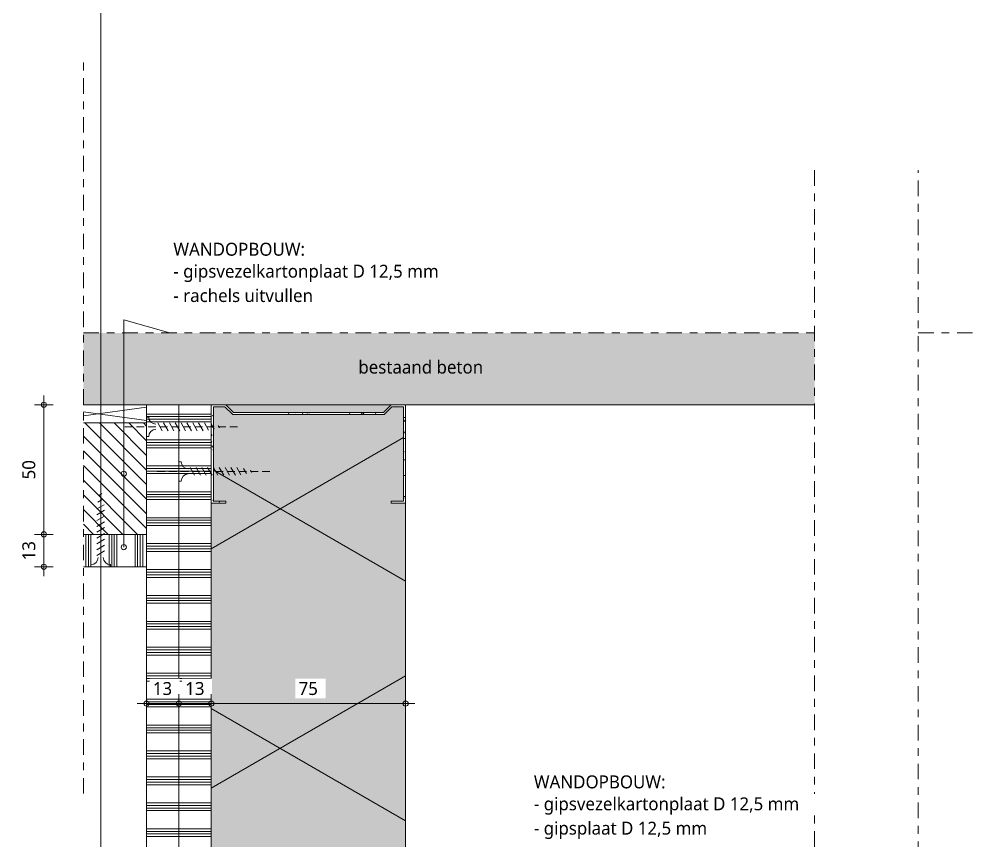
# Model space of a CAD drawing. Header units: millimetres. Extents: x 32900 to 38291, y -18988 to 4133.
# Drawn here: x 32939.3 to 33307.4, y -6917.7 to -6600.6 of the extents above; entities that cross this region are included whole.
import ezdxf

# ---------------------------------------------------------------- set-up
doc = ezdxf.new("R2010")
doc.units = ezdxf.units.MM
doc.linetypes.add('MV_center', pattern=[15, 6, -3, 3, -3])
doc.linetypes.add('MV_hidden_2', pattern=[4.5, 3, -1.5])
for name, color, linetype, lineweight in [('A-ANNO-DIMS', 211, 'Continuous', 13), ('A-ANNO-DIMS-2', 211, 'Continuous', 13), ('A-ANNO-NOTE', 131, 'Continuous', 18), ('A-DETL', 90, 'Continuous', 13), ('A-DETL-GENF', 92, 'Continuous', 18), ('A-DETL-THIN', 151, 'Continuous', 18), ('G-ANNO-TEXT', 231, 'Continuous', 13)]:
    doc.layers.add(name, color=color, linetype=linetype, lineweight=lineweight)
doc.styles.add('Segoe UI', font='segoeui.ttf', dxfattribs={"height": 5})
doc.styles.add('Segoe UI_B', font='segoeui.ttf', dxfattribs={"height": 5})
doc.dimstyles.new('2_5_mm', dxfattribs={"dimscale": 304.8, "dimtxt": 5.23682, "dimasz": 0.006562, "dimexe": 0.011811, "dimexo": 0.0625, "dimgap": 0.005906, "dimtad": 1, "dimdec": 0, "dimzin": 0, "dimdsep": 46, "dimtxsty": 'Segoe UI', "dimblk1": 'DOTBLANK', "dimblk2": 'DOTBLANK', "dimsah": 1, "dimcen": 0.09, "dimdle": 0.011811, "dimazin": 0, "dimtfac": 1, "dimtdec": 4, "dimtix": 1, "dimtmove": 0, "dimatfit": 3, "dimfxl": 0.011811, "dimfxlon": 1, "dimtvp": 1, "dimtfill": 1, "dimtolj": 1, "dimtzin": 0, "dimarcsym": 2})
pattern_1 = [(0, (0, 4), (0, 10), []), (0, (0, 5), (0, 10), []), (0, (0, 6), (0, 10), []), (0, (0, 7), (0, 10), [])]

# ---------------------------------------------------------------- blocks, each defined once
blk = doc.blocks.new('42 isolatie - Type 1-V9-Details ziekenhuis Utiliteitsgebouw')
at = {"layer": 'A-DETL-GENF'}
h = blk.add_hatch(color=256, dxfattribs=at)
h.paths.add_polyline_path([(0.28, 9.07), (0.28, 6.4), (3.28, 9.4), (3.28, 67.2), (0.28, 70.2), (0.28, 9.4)])
h.paths.add_polyline_path([(1.08, 1.6), (37.48, 1.6), (37.48, 6.4), (38.28, 6.4), (38.28, 0.8), (202.28, 0.8), (202.28, 6.4), (203.08, 6.4), (203.08, 1.6), (239.48, 1.6), (239.48, 6.07), (236.48, 9.07), (236.48, 67.53), (239.48, 70.53), (239.48, 75), (203.08, 75), (203.08, 70.2), (202.28, 70.2), (202.28, 75.8), (38.28, 75.8), (38.28, 70.2), (37.48, 70.2), (37.48, 75), (1.08, 75), (1.08, 70.53), (4.08, 67.53), (4.08, 9.07), (1.08, 6.07)])
h.paths.add_polyline_path([(237.28, 9.4), (240.28, 6.4), (240.28, 70.2), (237.28, 67.2), (237.28, 48.05)])
at = {"layer": 'A-DETL-GENF', "lineweight": 13}
h = blk.add_hatch(dxfattribs=at)
h.set_pattern_fill('FP_4', color=256, style=0, pattern_type=2)
h.set_pattern_definition([(60, (0, 0), (-69.282, 40), []), (120, (0, 0), (-69.282, -40), [])])
h.paths.add_polyline_path([(0.28, 9.07), (0.28, 6.4), (3.28, 9.4), (3.28, 67.2), (0.28, 70.2), (0.28, 9.4)])
h.paths.add_polyline_path([(1.08, 1.6), (37.48, 1.6), (37.48, 6.4), (38.28, 6.4), (38.28, 0.8), (202.28, 0.8), (202.28, 6.4), (203.08, 6.4), (203.08, 1.6), (239.48, 1.6), (239.48, 6.07), (236.48, 9.07), (236.48, 67.53), (239.48, 70.53), (239.48, 75), (203.08, 75), (203.08, 70.2), (202.28, 70.2), (202.28, 75.8), (38.28, 75.8), (38.28, 70.2), (37.48, 70.2), (37.48, 75), (1.08, 75), (1.08, 70.53), (4.08, 67.53), (4.08, 9.07), (1.08, 6.07)])
h.paths.add_polyline_path([(237.28, 48.05), (237.28, 9.4), (240.28, 6.4), (240.28, 70.2), (237.28, 67.2)])
at = {"layer": 'A-DETL-GENF'}
for p, q in [((202.28, 75.8), (38.28, 75.8)), ((202.28, 75.8), (38.28, 75.8)), ((0.28, 70.2), (0.28, 6.4)), ((0.28, 70.2), (0.28, 6.4)), ((240.28, 6.4), (240.28, 70.2)), ((38.28, 0.8), (202.28, 0.8)), ((38.28, 0.8), (202.28, 0.8))]:
    blk.add_line(p, q, dxfattribs=at)
blk = doc.blocks.new('NLRS_00_DI_maskeer - Type 1-4234904-Details ziekenhuis Utiliteitsgebouw')
at = {"layer": 'A-DETL-GENF', "linetype": 'MV_center'}
for p, q in [((-92.41, 0), (189.78, 0)), ((229.78, 0), (625, 0))]:
    blk.add_line(p, q, dxfattribs=at)
blk = doc.blocks.new('NLRS_00_DI_maskeer - Type 1-4288952-Details ziekenhuis Utiliteitsgebouw')
at = {"layer": 'A-DETL-GENF', "linetype": 'MV_center'}
blk.add_line((-100, 0), (510, 0), dxfattribs=at)
blk = doc.blocks.new('NLRS_00_DI_maskeer - Type 1-4288905-Details ziekenhuis Utiliteitsgebouw')
at = {"layer": 'A-DETL-GENF', "linetype": 'MV_center'}
blk.add_line((510, 0), (-100, 0), dxfattribs=at)
blk = doc.blocks.new('NLRS_00_DI_maskeer - Type 1-4234903-Details ziekenhuis Utiliteitsgebouw')
at = {"layer": 'A-DETL-GENF', "linetype": 'MV_center'}
blk.add_line((-100, 0), (185, 0), dxfattribs=at)
blk = doc.blocks.new('DIMBLOCK244-Details ziekenhuis Utiliteitsgebouw')
at = {"layer": 'A-ANNO-DIMS-2'}
for p, q in [((32948.84, -6799.42), (32945.24, -6799.42)), ((32948.84, -6815.52), (32948.84, -6799.42)), ((32948.84, -6799.42), (32952.44, -6799.42)), ((32948.84, -6811.92), (32945.24, -6811.92)), ((32948.84, -6811.92), (32952.44, -6811.92))]:
    blk.add_line(p, q, dxfattribs=at)
for centre in [(32948.84, -6799.42), (32948.84, -6811.92)]:
    blk.add_circle(centre, 1, dxfattribs=at)
at = {"layer": 'A-ANNO-DIMS-2', "color": 0, "insert": (32940.51, -6809.47), "char_height": 5, "width": 9.1406, "attachment_point": 1, "rotation": 90, "line_spacing_factor": 1.142579, "style": 'Segoe UI', "bg_fill": 3, "box_fill_scale": 1.25, "bg_fill_color": 9, "bg_fill_true_color": 13158600, "bg_fill_transparency": 0}
blk.add_mtext('13', dxfattribs=at)
blk = doc.blocks.new('_DotBlank')
at = {"color": 0, "linetype": 'ByBlock', "lineweight": -2}
blk.add_line((-0.5, 0), (-1, 0), dxfattribs=at)
blk.add_circle((0, 0), 0.5, dxfattribs=at)
blk = doc.blocks.new('DIMBLOCK245-Details ziekenhuis Utiliteitsgebouw')
at = {"layer": 'A-ANNO-DIMS-2'}
for p, q in [((32948.84, -6799.42), (32948.84, -6745.82)), ((32948.84, -6749.42), (32945.24, -6749.42)), ((32948.84, -6749.42), (32952.44, -6749.42)), ((32948.84, -6799.42), (32945.24, -6799.42)), ((32948.84, -6799.42), (32952.44, -6799.42))]:
    blk.add_line(p, q, dxfattribs=at)
for centre in [(32948.84, -6749.42), (32948.84, -6799.42)]:
    blk.add_circle(centre, 1, dxfattribs=at)
at = {"layer": 'A-ANNO-DIMS-2', "color": 0, "insert": (32940.51, -6778.22), "char_height": 5, "width": 9.1406, "attachment_point": 1, "rotation": 90, "line_spacing_factor": 1.142579, "style": 'Segoe UI', "bg_fill": 3, "box_fill_scale": 1.25, "bg_fill_color": 9, "bg_fill_true_color": 13158600, "bg_fill_transparency": 0}
blk.add_mtext('50', dxfattribs=at)
blk = doc.blocks.new('DIMBLOCK246-Details ziekenhuis Utiliteitsgebouw')
at = {"layer": 'A-ANNO-DIMS-2'}
for p, q in [((32988.45, -6864.71), (32988.45, -6861.11)), ((33000.95, -6864.71), (33000.95, -6861.11)), ((32984.85, -6864.71), (33000.95, -6864.71)), ((32988.45, -6864.71), (32988.45, -6868.31)), ((33000.95, -6864.71), (33000.95, -6868.31))]:
    blk.add_line(p, q, dxfattribs=at)
for centre in [(32988.45, -6864.71), (33000.95, -6864.71)]:
    blk.add_circle(centre, 1, dxfattribs=at)
at = {"layer": 'A-ANNO-DIMS-2', "color": 0, "insert": (32990.89, -6856.39), "char_height": 5, "width": 9.1406, "attachment_point": 1, "line_spacing_factor": 1.142579, "style": 'Segoe UI', "bg_fill": 3, "box_fill_scale": 1.25, "bg_fill_color": 9, "bg_fill_true_color": 13158600, "bg_fill_transparency": 0}
blk.add_mtext('13', dxfattribs=at)
blk = doc.blocks.new('DIMBLOCK247-Details ziekenhuis Utiliteitsgebouw')
at = {"layer": 'A-ANNO-DIMS-2'}
for p, q in [((33000.95, -6864.71), (33000.95, -6861.11)), ((33013.45, -6864.71), (33013.45, -6861.11)), ((33000.95, -6864.71), (33013.45, -6864.71)), ((33000.95, -6864.71), (33000.95, -6868.31)), ((33013.45, -6864.71), (33013.45, -6868.31))]:
    blk.add_line(p, q, dxfattribs=at)
for centre in [(33000.95, -6864.71), (33013.45, -6864.71)]:
    blk.add_circle(centre, 1, dxfattribs=at)
at = {"layer": 'A-ANNO-DIMS-2', "color": 0, "insert": (33003.39, -6856.39), "char_height": 5, "width": 9.1406, "attachment_point": 1, "line_spacing_factor": 1.142579, "style": 'Segoe UI', "bg_fill": 3, "box_fill_scale": 1.25, "bg_fill_color": 9, "bg_fill_true_color": 13158600, "bg_fill_transparency": 0}
blk.add_mtext('13', dxfattribs=at)
blk = doc.blocks.new('DIMBLOCK248-Details ziekenhuis Utiliteitsgebouw')
at = {"layer": 'A-ANNO-DIMS-2'}
for p, q in [((33013.45, -6864.71), (33013.45, -6861.11)), ((33088.45, -6864.71), (33088.45, -6861.11)), ((33013.45, -6864.71), (33092.05, -6864.71)), ((33013.45, -6864.71), (33013.45, -6868.31)), ((33088.45, -6864.71), (33088.45, -6868.31))]:
    blk.add_line(p, q, dxfattribs=at)
for centre in [(33013.45, -6864.71), (33088.45, -6864.71)]:
    blk.add_circle(centre, 1, dxfattribs=at)
at = {"layer": 'A-ANNO-DIMS-2', "color": 0, "insert": (33047.14, -6856.39), "char_height": 5, "width": 9.1406, "attachment_point": 1, "line_spacing_factor": 1.142579, "style": 'Segoe UI', "bg_fill": 3, "box_fill_scale": 1.25, "bg_fill_color": 9, "bg_fill_true_color": 13158600, "bg_fill_transparency": 0}
blk.add_mtext('75', dxfattribs=at)

msp = doc.modelspace()

# ---------------------------------------------------------------- hatches: boundary and pattern name
at = {"layer": 'A-DETL-GENF'}
msp.add_hatch(color=9, dxfattribs=at).paths.add_polyline_path([(33041.2, -6749.42), (33246.28, -6749.42), (33246.28, -6721.7), (32964.09, -6721.7), (32964.09, -6749.42), (33022.05, -6749.42)])
at = {"layer": 'A-DETL-GENF', "lineweight": 13}
h = msp.add_hatch(dxfattribs=at)
h.set_pattern_fill('FP_12', color=254, style=0, pattern_type=2)
h.set_pattern_definition(pattern_1)
h.paths.add_polyline_path([(33000.95, -7061.92), (33000.95, -6749.42), (32988.45, -6749.42), (32988.45, -7061.92)])
h = msp.add_hatch(dxfattribs=at)
h.set_pattern_fill('FP_12', color=254, style=0, pattern_type=2)
h.set_pattern_definition(pattern_1)
h.paths.add_polyline_path([(33013.45, -7076.92), (33013.45, -6749.42), (33000.95, -6749.42), (33000.95, -7076.92)])
h = msp.add_hatch(dxfattribs=at)
h.set_pattern_fill('FP_6', color=254, style=0, pattern_type=2)
h.set_pattern_definition([(0, (0, 0), (8.128, 2.032), [0.67056, -5.425, 0.67056, -5.425, -32.512]), (0, (0, 0), (8.128, 2.032), [-12.192, 0.67056, -11.521, 0.67056, -5.425, -14.224]), (0, (0, 0), (8.128, 2.032), [-30.48, 0.67056, -3.393, 0.67056, -9.489]), (120, (3.048, 1.016), (-5.82376362, 6.02305448), [0.67056, -5.425, 0.67056, -5.425, -32.512]), (120, (3.048, 1.016), (-5.82376362, 6.02305448), [-12.192, 0.67056, -11.521, 0.67056, -5.425, -14.224]), (120, (3.048, 1.016), (-5.82376362, 6.02305448), [-30.48, 0.67056, -3.393, 0.67056, -9.489]), (240, (4.064, 5.08), (-2.30423638, -8.05505448), [0.67056, -5.425, 0.67056, -5.425, -32.512]), (240, (4.064, 5.08), (-2.30423638, -8.05505448), [-12.192, 0.67056, -11.521, 0.67056, -5.425, -14.224]), (240, (4.064, 5.08), (-2.30423638, -8.05505448), [-30.48, 0.67056, -3.393, 0.67056, -9.489])])
h.paths.add_polyline_path([(33082.85, -6787.42), (33088.45, -6787.42), (33088.45, -6749.42), (33082.85, -6749.42), (33079.85, -6752.42), (33022.05, -6752.42), (33019.05, -6749.42), (33013.45, -6749.42), (33013.45, -6787.42), (33019.05, -6787.42), (33019.05, -6786.62), (33014.25, -6786.62), (33014.25, -6750.22), (33018.72, -6750.22), (33021.72, -6753.22), (33080.18, -6753.22), (33083.18, -6750.22), (33087.65, -6750.22), (33087.65, -6786.62), (33082.85, -6786.62)])
h = msp.add_hatch(dxfattribs=at)
h.set_pattern_fill('FP_9', color=254, style=0, pattern_type=2)
h.set_pattern_definition([(135, (0, 0), (-2.82842712, -2.82842712), [])])
h.paths.add_polyline_path([(32964.09, -6799.42), (32988.45, -6799.42), (32988.45, -6756.42), (32964.09, -6756.42)])
h = msp.add_hatch(dxfattribs=at)
h.set_pattern_fill('FP_2', color=254, style=0, pattern_type=2)
h.set_pattern_definition([(90, (4, 0), (-10, 6e-16), []), (90, (5, 0), (-10, 6e-16), []), (90, (6, 0), (-10, 6e-16), []), (90, (7, 0), (-10, 6e-16), [])])
h.paths.add_polyline_path([(32988.45, -6811.92), (32988.45, -6799.42), (32964.09, -6799.42), (32964.09, -6811.92)])

# ---------------------------------------------------------------- linework, layer by layer
at = {"layer": 'A-ANNO-NOTE'}
for p, q in [((32979.67, -6716.64), (32996.9, -6721.48)), ((32979.67, -6804.35), (32979.67, -6716.64)), ((32979.67, -6716.64), (32996.9, -6721.48)), ((32979.67, -6776.03), (32979.67, -6716.64))]:
    msp.add_line(p, q, dxfattribs=at)
for centre in [(32979.67, -6776.03), (32979.67, -6804.35)]:
    msp.add_circle(centre, 1, dxfattribs=at)
at = {"layer": 'A-DETL', "lineweight": 18}
for p, q in [((32970.77, 3651.86), (32970.77, -18988.14)), ((32964.09, -6749.42), (33013.45, -6749.42)), ((33019.05, -6749.42), (33082.85, -6749.42)), ((33088.45, -6749.42), (33246.28, -6749.42))]:
    msp.add_line(p, q, dxfattribs=at)
at = {"layer": 'A-DETL'}
for p, q in [((32964.09, -6749.42), (32968.66, -6749.42)), ((32964.09, -6753.71), (32988.45, -6750.3)), ((32988.45, -6755.53), (32988.45, -6750.3)), ((32964.09, -6752.12), (32988.45, -6755.53)), ((32988.45, -6761.67), (32988.45, -6754.17)), ((32988.45, -6754.17), (32989.3, -6754.17)), ((32988.45, -6756.42), (32964.09, -6756.42)), ((32988.45, -6799.42), (32988.45, -6756.42)), ((32992.8, -6756.42), (32994.53, -6759.42)), ((32995.05, -6756.42), (32996.78, -6759.42)), ((32997.3, -6756.42), (32999.03, -6759.42)), ((32999.55, -6756.42), (33001.28, -6759.42)), ((33001.8, -6756.42), (33003.53, -6759.42)), ((33004.05, -6756.42), (33005.78, -6759.42)), ((33006.3, -6756.42), (33008.03, -6759.42)), ((33008.55, -6756.42), (33010.28, -6759.42)), ((33010.8, -6756.42), (33012.41, -6759.21)), ((33013.4, -6756.85), (33014.51, -6758.77)), ((33016.13, -6757.42), (33016.65, -6758.32)), ((32988.45, -6761.67), (32989.3, -6761.67)), ((33000.95, -6778.87), (33000.95, -6771.37)), ((33000.95, -6771.37), (33001.8, -6771.37)), ((33005.3, -6773.62), (33007.03, -6776.62)), ((33007.55, -6773.62), (33009.28, -6776.62)), ((33009.8, -6773.62), (33011.53, -6776.62)), ((33012.05, -6773.62), (33013.78, -6776.62)), ((33014.3, -6773.62), (33016.03, -6776.62)), ((33016.55, -6773.62), (33018.28, -6776.62)), ((33018.8, -6773.62), (33020.53, -6776.62)), ((33021.05, -6773.62), (33022.78, -6776.62)), ((33023.3, -6773.62), (33024.91, -6776.4)), ((33025.9, -6774.04), (33027.01, -6775.96)), ((33028.63, -6774.61), (33029.15, -6775.51)), ((33000.95, -6778.87), (33001.8, -6778.87)), ((32970.27, -6784.23), (32971.17, -6783.71)), ((32969.27, -6789.57), (32972.06, -6787.96)), ((32969.69, -6786.96), (32971.62, -6785.85)), ((32969.27, -6791.82), (32972.27, -6790.08)), ((32969.27, -6794.07), (32972.27, -6792.33)), ((32969.27, -6796.32), (32972.27, -6794.58)), ((32964.09, -6799.42), (32988.45, -6799.42)), ((32969.27, -6798.57), (32972.27, -6796.83)), ((32969.27, -6800.82), (32972.27, -6799.08)), ((32969.27, -6803.07), (32972.27, -6801.33)), ((32969.27, -6805.32), (32972.27, -6803.58)), ((32969.27, -6807.57), (32972.27, -6805.83)), ((32967.02, -6811.92), (32967.02, -6811.07)), ((32974.52, -6811.92), (32967.02, -6811.92)), ((32974.52, -6811.92), (32974.52, -6811.07))]:
    msp.add_line(p, q, dxfattribs=at)
at = {"layer": 'A-DETL', "linetype": 'MV_hidden_2'}
for p, q in [((32980.09, -6757.92), (33025.09, -6757.92)), ((32970.77, -6820.27), (32970.77, -6775.27)), ((32992.59, -6775.12), (33037.59, -6775.12))]:
    msp.add_line(p, q, dxfattribs=at)
at = {"layer": 'A-DETL'}
for centre, start, end in [((32992.05, -6754.17), 180, 270), ((32992.05, -6761.67), 90, 180), ((33004.55, -6771.37), 180, 270), ((33004.55, -6778.87), 90, 180), ((32967.02, -6808.32), 270, 360), ((32974.52, -6808.32), 180, 270)]:
    msp.add_arc(centre, 2.75, start, end, dxfattribs=at)
at = {"layer": 'A-DETL-THIN'}
for p, q in [((32988.45, -6749.42), (32988.45, -6756.42)), ((33013.45, -6749.42), (33000.95, -6749.42)), ((33000.95, -7061.92), (33000.95, -6749.42)), ((33019.05, -6749.42), (33013.45, -6749.42)), ((33013.45, -6749.42), (33013.45, -6787.42)), ((33014.25, -6786.62), (33014.25, -6750.22)), ((33014.25, -6750.22), (33018.72, -6750.22)), ((33018.72, -6750.22), (33021.72, -6753.22)), ((33022.05, -6752.42), (33019.05, -6749.42)), ((33082.85, -6749.42), (33079.85, -6752.42)), ((33080.18, -6753.22), (33083.18, -6750.22)), ((33088.45, -6749.42), (33082.85, -6749.42)), ((33083.18, -6750.22), (33087.65, -6750.22)), ((33087.65, -6750.22), (33087.65, -6786.62)), ((33088.45, -6787.42), (33088.45, -6749.42)), ((33021.72, -6753.22), (33080.18, -6753.22)), ((33079.85, -6752.42), (33022.05, -6752.42)), ((33013.45, -6787.42), (33019.05, -6787.42)), ((33019.05, -6786.62), (33014.25, -6786.62)), ((33019.05, -6787.42), (33019.05, -6786.62)), ((33087.65, -6786.62), (33082.85, -6786.62)), ((33082.85, -6786.62), (33082.85, -6787.42)), ((33082.85, -6787.42), (33088.45, -6787.42)), ((32988.45, -6811.92), (32988.45, -6799.42)), ((32964.09, -6811.92), (32988.45, -6811.92)), ((32988.45, -6811.92), (32988.45, -7061.92))]:
    msp.add_line(p, q, dxfattribs=at)

# ---------------------------------------------------------------- block references
at = {"layer": 'A-DETL-GENF', "linetype": 'MV_center'}
for name, p, rotation in [('NLRS_00_DI_maskeer - Type 1-4234903-Details ziekenhuis Utiliteitsgebouw', (32964.09, -6799.42), 90), ('NLRS_00_DI_maskeer - Type 1-4288952-Details ziekenhuis Utiliteitsgebouw', (33246.28, -6758.92), 269.9999999999999), ('NLRS_00_DI_maskeer - Type 1-4288905-Details ziekenhuis Utiliteitsgebouw', (33286.28, -6758.92), 269.9999999999999)]:
    msp.add_blockref(name, p, dxfattribs=dict(at, rotation=rotation))
msp.add_blockref('NLRS_00_DI_maskeer - Type 1-4234904-Details ziekenhuis Utiliteitsgebouw', (33056.5, -6721.7), dxfattribs=at)
at = {"layer": 'A-DETL-GENF', "rotation": 89.99999999999984}
msp.add_blockref('42 isolatie - Type 1-V9-Details ziekenhuis Utiliteitsgebouw', (33089.25, -6989.69), dxfattribs=at)

# ---------------------------------------------------------------- texts
at = {"layer": 'A-ANNO-NOTE', "lineweight": 13, "insert": (32998.81, -6695.38), "char_height": 5, "width": 126.5063, "attachment_point": 1, "style": 'Segoe UI', "bg_fill": 3, "box_fill_scale": 1.25, "bg_fill_color": 9, "bg_fill_true_color": 13158600, "bg_fill_transparency": 0}
msp.add_mtext('- gipsvezelkartonplaat D 12,5 mm', dxfattribs=at)
at = {"layer": 'G-ANNO-TEXT', "color": 7, "insert": (33070.21, -6732.38), "char_height": 5, "width": 58.8439, "attachment_point": 1, "style": 'Segoe UI'}
msp.add_mtext('bestaand beton', dxfattribs=at)

# ---------------------------------------------------------------- dimensions: what is measured, and where the dimension line sits
at = {"layer": 'A-ANNO-DIMS'}
dim = msp.add_linear_dim(base=(32948.83701949, -6799.41548361), p1=(32945.23701949, -6811.91548361), p2=(32945.23701949, -6799.41548361), angle=90, dimstyle='2_5_mm', override={"dimpost": '<>', "dimfxl": 12.5}, dxfattribs=at)
dim.commit()
dim.dimension.update_dxf_attribs({"geometry": 'DIMBLOCK244-Details ziekenhuis Utiliteitsgebouw', "text_midpoint": (32944.4376471, -6805.66548361)})

# ---------------------------------------------------------------- next in the draw order: texts
at = {"layer": 'A-ANNO-NOTE', "lineweight": 13, "char_height": 5, "attachment_point": 1, "bg_fill": 3, "box_fill_scale": 1.25, "bg_fill_color": 9, "bg_fill_true_color": 13158600, "bg_fill_transparency": 0}
for s, insert, width, style in [('WANDOPBOUW:', (32998.81, -6686.91), 67.8228, 'Segoe UI_B'), ('- rachels uitvullen', (32998.81, -6704.77), 66.2194, 'Segoe UI'), ('- gipsvezelkartonplaat D 12,5 mm', (33137.95, -6900.88), 126.5063, 'Segoe UI')]:
    msp.add_mtext(s, dxfattribs=dict(at, insert=insert, width=width, style=style))

# ---------------------------------------------------------------- next in the draw order: dimensions: what is measured, and where the dimension line sits
at = {"layer": 'A-ANNO-DIMS'}
dim = msp.add_linear_dim(base=(32948.84, -6749.42), p1=(32945.24, -6799.42), p2=(32945.24, -6749.42), angle=90, dimstyle='2_5_mm', override={"dimpost": '<>', "dimfxl": 50}, dxfattribs=at)
dim.commit()
dim.dimension.update_dxf_attribs({"geometry": 'DIMBLOCK245-Details ziekenhuis Utiliteitsgebouw', "text_midpoint": (32944.45, -6774.42)})
dim = msp.add_linear_dim(base=(33000.94806475, -6864.7114465), p1=(32988.44806475, -6861.1114465), p2=(33000.94806475, -6861.1114465), dimstyle='2_5_mm', override={"dimpost": '<>', "dimfxl": 12.5}, dxfattribs=at)
dim.commit()
dim.dimension.update_dxf_attribs({"geometry": 'DIMBLOCK246-Details ziekenhuis Utiliteitsgebouw', "text_midpoint": (32994.69806475, -6860.31207411)})

# ---------------------------------------------------------------- next in the draw order: texts
at = {"layer": 'A-ANNO-NOTE', "lineweight": 13, "char_height": 5, "attachment_point": 1, "bg_fill": 3, "box_fill_scale": 1.25, "bg_fill_color": 9, "bg_fill_true_color": 13158600, "bg_fill_transparency": 0}
for s, insert, width, style in [('WANDOPBOUW:', (33137.95, -6892.41), 67.8228, 'Segoe UI_B'), ('- gipsplaat D 12,5 mm', (33137.95, -6910.27), 83.5358, 'Segoe UI')]:
    msp.add_mtext(s, dxfattribs=dict(at, insert=insert, width=width, style=style))

# ---------------------------------------------------------------- next in the draw order: dimensions: what is measured, and where the dimension line sits
at = {"layer": 'A-ANNO-DIMS'}
dim = msp.add_linear_dim(base=(33013.44806475, -6864.7114465), p1=(33000.94806475, -6861.1114465), p2=(33013.44806475, -6861.1114465), dimstyle='2_5_mm', override={"dimpost": '<>', "dimfxl": 12.5}, dxfattribs=at)
dim.commit()
dim.dimension.update_dxf_attribs({"geometry": 'DIMBLOCK247-Details ziekenhuis Utiliteitsgebouw', "text_midpoint": (33007.19806475, -6860.31207411)})

# ---------------------------------------------------------------- next in the draw order: dimensions: what is measured, and where the dimension line sits
dim = msp.add_linear_dim(base=(33088.45, -6864.71), p1=(33013.45, -6861.11), p2=(33088.45, -6861.11), dimstyle='2_5_mm', override={"dimpost": '<>', "dimfxl": 75}, dxfattribs=at)
dim.commit()
dim.dimension.update_dxf_attribs({"geometry": 'DIMBLOCK248-Details ziekenhuis Utiliteitsgebouw', "text_midpoint": (33050.95, -6860.37)})

doc.saveas('drawing.dxf')
